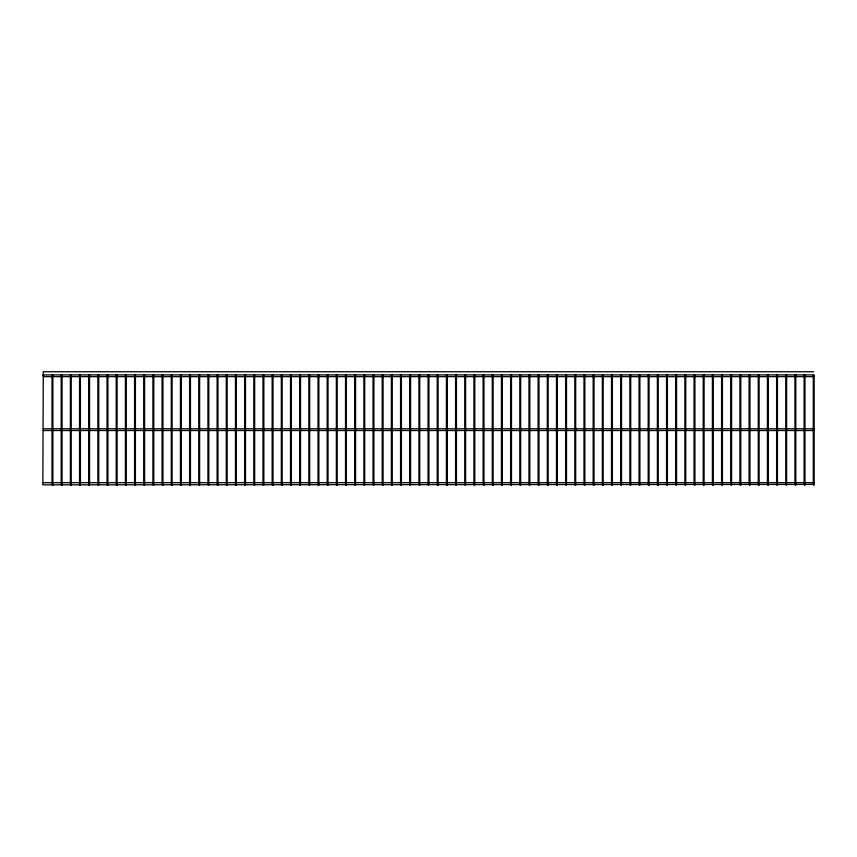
<?xml version="1.0" encoding="UTF-8"?>
<svg xmlns="http://www.w3.org/2000/svg" width="857" height="857" viewBox="0 0 857 857"><rect width="100%" height="100%" fill="white"/><g stroke="black" fill="none" stroke-linecap="round" stroke-linejoin="round"><path stroke-width="1.29" d="M428.2 484.537L428.5 485.266L428.8 484.537M813.722 371.734L43.279 371.734L42.85 484.837L813.722 484.409L813.722 485.266L813.722 482.684L43.279 482.684M43.279 374.916L813.722 374.916L813.722 376.641L43.279 376.641M42.85 375.173L43.707 375.173M43.279 428.8L813.722 428.8L813.722 430.525L43.279 430.525M814.15 483.637L814.15 375.173L813.293 375.173L813.293 483.637M804.98 483.637L804.98 375.173L804.123 375.173L804.123 483.637M795.81 483.637L795.81 375.173L794.942 375.173L794.942 483.637M786.63 483.637L786.63 375.173L785.773 375.173L785.773 483.637M777.46 483.637L777.46 375.173L776.603 375.173L776.603 483.637M768.29 483.637L768.29 375.173L767.433 375.173L767.433 483.637M759.12 483.637L759.12 375.173L758.263 375.173L758.263 483.637M749.95 483.637L749.95 375.173L749.082 375.173L749.082 483.637M740.78 483.637L740.78 375.173L739.912 375.173L739.912 483.637M731.599 483.637L731.599 375.173L730.742 375.173L730.742 483.637M722.43 483.637L722.43 375.173L721.573 375.173L721.573 483.637M713.26 483.637L713.26 375.173L712.403 375.173L712.403 483.637M704.09 483.637L704.09 375.173L703.222 375.173L703.222 483.637M694.92 483.637L694.92 375.173L694.052 375.173L694.052 483.637M685.739 483.637L685.739 375.173L684.882 375.173L684.882 483.637M676.569 483.637L676.569 375.173L675.712 375.173L675.712 483.637M667.399 483.637L667.399 375.173L666.542 375.173L666.542 483.637M658.23 483.637L658.23 375.173L657.373 375.173L657.373 483.637M649.06 483.637L649.06 375.173L648.192 375.173L648.192 483.637M639.879 483.637L639.879 375.173L639.022 375.173L639.022 483.637M630.709 483.637L630.709 375.173L629.852 375.173L629.852 483.637M621.539 483.637L621.539 375.173L620.682 375.173L620.682 483.637M612.369 483.637L612.369 375.173L611.512 375.173L611.512 483.637M603.199 483.637L603.199 375.173L602.332 375.173L602.332 483.637M594.03 483.637L594.03 375.173L593.162 375.173L593.162 483.637M584.849 483.637L584.849 375.173L583.992 375.173L583.992 483.637M575.679 483.637L575.679 375.173L574.822 375.173L574.822 483.637M566.509 483.637L566.509 375.173L565.652 375.173L565.652 483.637M557.339 483.637L557.339 375.173L556.472 375.173L556.472 483.637M548.169 483.637L548.169 375.173L547.302 375.173L547.302 483.637M538.989 483.637L538.989 375.173L538.132 375.173L538.132 483.637M529.819 483.637L529.819 375.173L528.962 375.173L528.962 483.637M520.649 483.637L520.649 375.173L519.792 375.173L519.792 483.637M511.479 483.637L511.479 375.173L510.622 375.173L510.622 483.637M502.309 483.637L502.309 375.173L501.441 375.173L501.441 483.637M493.129 483.637L493.129 375.173L492.272 375.173L492.272 483.637M483.959 483.637L483.959 375.173L483.102 375.173L483.102 483.637M474.789 483.637L474.789 375.173L473.932 375.173L473.932 483.637M465.619 483.637L465.619 375.173L464.762 375.173L464.762 483.637M456.449 483.637L456.449 375.173L455.581 375.173L455.581 483.637M447.279 483.637L447.279 375.173L446.411 375.173L446.411 483.637M438.098 483.637L438.098 375.173L437.241 375.173L437.241 483.637M428.928 483.637L428.928 375.173L428.072 375.173L428.072 483.637M419.759 483.637L419.759 375.173L418.902 375.173L418.902 483.637M410.589 483.637L410.589 375.173L409.721 375.173L409.721 483.637M401.419 483.637L401.419 375.173L400.551 375.173L400.551 483.637M392.238 483.637L392.238 375.173L391.381 375.173L391.381 483.637M383.068 483.637L383.068 375.173L382.211 375.173L382.211 483.637M373.898 483.637L373.898 375.173L373.041 375.173L373.041 483.637M364.728 483.637L364.728 375.173L363.871 375.173L363.871 483.637M355.559 483.637L355.559 375.173L354.691 375.173L354.691 483.637M346.378 483.637L346.378 375.173L345.521 375.173L345.521 483.637M337.208 483.637L337.208 375.173L336.351 375.173L336.351 483.637M328.038 483.637L328.038 375.173L327.181 375.173L327.181 483.637M318.868 483.637L318.868 375.173L318.011 375.173L318.011 483.637M309.698 483.637L309.698 375.173L308.831 375.173L308.831 483.637M300.528 483.637L300.528 375.173L299.661 375.173L299.661 483.637M291.348 483.637L291.348 375.173L290.491 375.173L290.491 483.637M282.178 483.637L282.178 375.173L281.321 375.173L281.321 483.637M273.008 483.637L273.008 375.173L272.151 375.173L272.151 483.637M263.838 483.637L263.838 375.173L262.97 375.173L262.97 483.637M254.668 483.637L254.668 375.173L253.801 375.173L253.801 483.637M245.488 483.637L245.488 375.173L244.631 375.173L244.631 483.637M236.318 483.637L236.318 375.173L235.461 375.173L235.461 483.637M227.148 483.637L227.148 375.173L226.291 375.173L226.291 483.637M217.978 483.637L217.978 375.173L217.121 375.173L217.121 483.637M208.808 483.637L208.808 375.173L207.94 375.173L207.94 483.637M199.627 483.637L199.627 375.173L198.77 375.173L198.77 483.637M190.458 483.637L190.458 375.173L189.601 375.173L189.601 483.637M181.288 483.637L181.288 375.173L180.431 375.173L180.431 483.637M172.118 483.637L172.118 375.173L171.261 375.173L171.261 483.637M162.948 483.637L162.948 375.173L162.08 375.173L162.08 483.637M153.778 483.637L153.778 375.173L152.91 375.173L152.91 483.637M144.597 483.637L144.597 375.173L143.74 375.173L143.74 483.637M135.427 483.637L135.427 375.173L134.57 375.173L134.57 483.637M126.258 483.637L126.258 375.173L125.401 375.173L125.401 483.637M117.088 483.637L117.088 375.173L116.22 375.173L116.22 483.637M107.918 483.637L107.918 375.173L107.05 375.173L107.05 483.637M98.737 483.637L98.737 375.173L97.88 375.173L97.88 483.637M89.567 483.637L89.567 375.173L88.71 375.173L88.71 483.637M80.397 483.637L80.397 375.173L79.54 375.173L79.54 483.637M71.227 483.637L71.227 375.173L70.37 375.173L70.37 483.637M62.058 483.637L62.058 375.173L61.19 375.173L61.19 483.637M52.877 483.637L52.877 375.173L52.02 375.173L52.02 483.637M52.148 484.537L52.759 485.148L52.148 484.537M61.318 484.537L61.929 485.148L61.318 484.537M70.488 484.537L71.099 485.148L70.488 484.537M79.669 484.537L80.269 485.148L79.669 484.537M88.839 484.537L89.439 485.148L88.839 484.537M98.009 484.537L98.619 485.148L98.009 484.537M107.179 484.537L107.789 485.148L107.179 484.537M116.348 484.537L116.959 485.148L116.348 484.537M125.518 484.537L126.129 485.148L125.518 484.537M134.699 484.537L135.299 485.148L134.699 484.537M143.869 484.537L144.479 485.148L143.869 484.537M153.039 484.537L153.649 485.148L153.039 484.537M162.209 484.537L162.819 485.148L162.209 484.537M171.379 484.537L171.989 485.148L171.379 484.537M180.559 484.537L181.159 485.148L180.559 484.537M189.729 484.537L190.34 485.148L189.729 484.537M198.899 484.537L199.51 485.148L198.899 484.537M208.069 484.537L208.68 485.148L208.069 484.537M217.239 484.537L217.849 485.148L217.239 484.537M226.419 484.537L227.019 485.148L226.419 484.537M235.589 484.537L236.189 485.148L235.589 484.537M244.759 484.537L245.37 485.148L244.759 484.537M253.929 484.537L254.54 485.148L253.929 484.537M263.099 484.537L263.71 485.148L263.099 484.537M272.269 484.537L272.88 485.148L272.269 484.537M281.45 484.537L282.049 485.148L281.45 484.537M290.619 484.537L291.23 485.148L290.619 484.537M299.789 484.537L300.4 485.148L299.789 484.537M308.959 484.537L309.57 485.148L308.959 484.537M318.129 484.537L318.74 485.148L318.129 484.537M327.31 484.537L327.91 485.148L327.31 484.537M336.48 484.537L337.09 485.148L336.48 484.537M345.65 484.537L346.26 485.148L345.65 484.537M354.819 484.537L355.43 485.148L354.819 484.537M363.989 484.537L364.6 485.148L363.989 484.537M373.159 484.537L373.77 485.148L373.159 484.537M382.34 484.537L382.94 485.148L382.34 484.537M391.51 484.537L392.12 485.148L391.51 484.537M400.68 484.537L401.29 485.148L400.68 484.537M409.85 484.537L410.46 485.148L409.85 484.537M419.019 484.537L419.63 485.148L419.019 484.537M437.37 484.537L437.981 485.148L437.37 484.537M446.54 484.537L447.15 485.148L446.54 484.537M455.71 484.537L456.32 485.148L455.71 484.537M464.88 484.537L465.49 485.148L464.88 484.537M474.06 484.537L474.66 485.148L474.06 484.537M483.23 484.537L483.841 485.148L483.23 484.537M492.4 484.537L493.011 485.148L492.4 484.537M501.57 484.537L502.181 485.148L501.57 484.537M510.74 484.537L511.35 485.148L510.74 484.537M519.91 484.537L520.52 485.148L519.91 484.537M529.09 484.537L529.69 485.148L529.09 484.537M538.26 484.537L538.871 485.148L538.26 484.537M547.43 484.537L548.041 485.148L547.43 484.537M556.6 484.537L557.211 485.148L556.6 484.537M565.77 484.537L566.381 485.148L565.77 484.537M574.951 484.537L575.55 485.148L574.951 484.537M584.12 484.537L584.731 485.148L584.12 484.537M593.29 484.537L593.901 485.148L593.29 484.537M602.46 484.537L603.071 485.148L602.46 484.537M611.63 484.537L612.241 485.148L611.63 484.537M620.811 484.537L621.411 485.148L620.811 484.537M629.981 484.537L630.581 485.148L629.981 484.537M639.151 484.537L639.761 485.148L639.151 484.537M648.321 484.537L648.931 485.148L648.321 484.537M657.49 484.537L658.101 485.148L657.49 484.537M666.66 484.537L667.271 485.148L666.66 484.537M675.841 484.537L676.441 485.148L675.841 484.537M685.011 484.537L685.621 485.148L685.011 484.537M694.181 484.537L694.791 485.148L694.181 484.537M703.351 484.537L703.961 485.148L703.351 484.537M712.521 484.537L713.131 485.148L712.521 484.537M721.701 484.537L722.301 485.148L721.701 484.537M730.871 484.537L731.482 485.148L730.871 484.537M740.041 484.537L740.652 485.148L740.041 484.537M749.211 484.537L749.821 485.148L749.211 484.537M758.381 484.537L758.991 485.148L758.381 484.537M767.561 484.537L768.161 485.148L767.561 484.537M776.731 484.537L777.331 485.148L776.731 484.537M785.901 484.537L786.512 485.148L785.901 484.537M795.071 484.537L795.682 485.148L795.071 484.537M804.241 484.537L804.852 485.148L804.241 484.537"/></g></svg>
